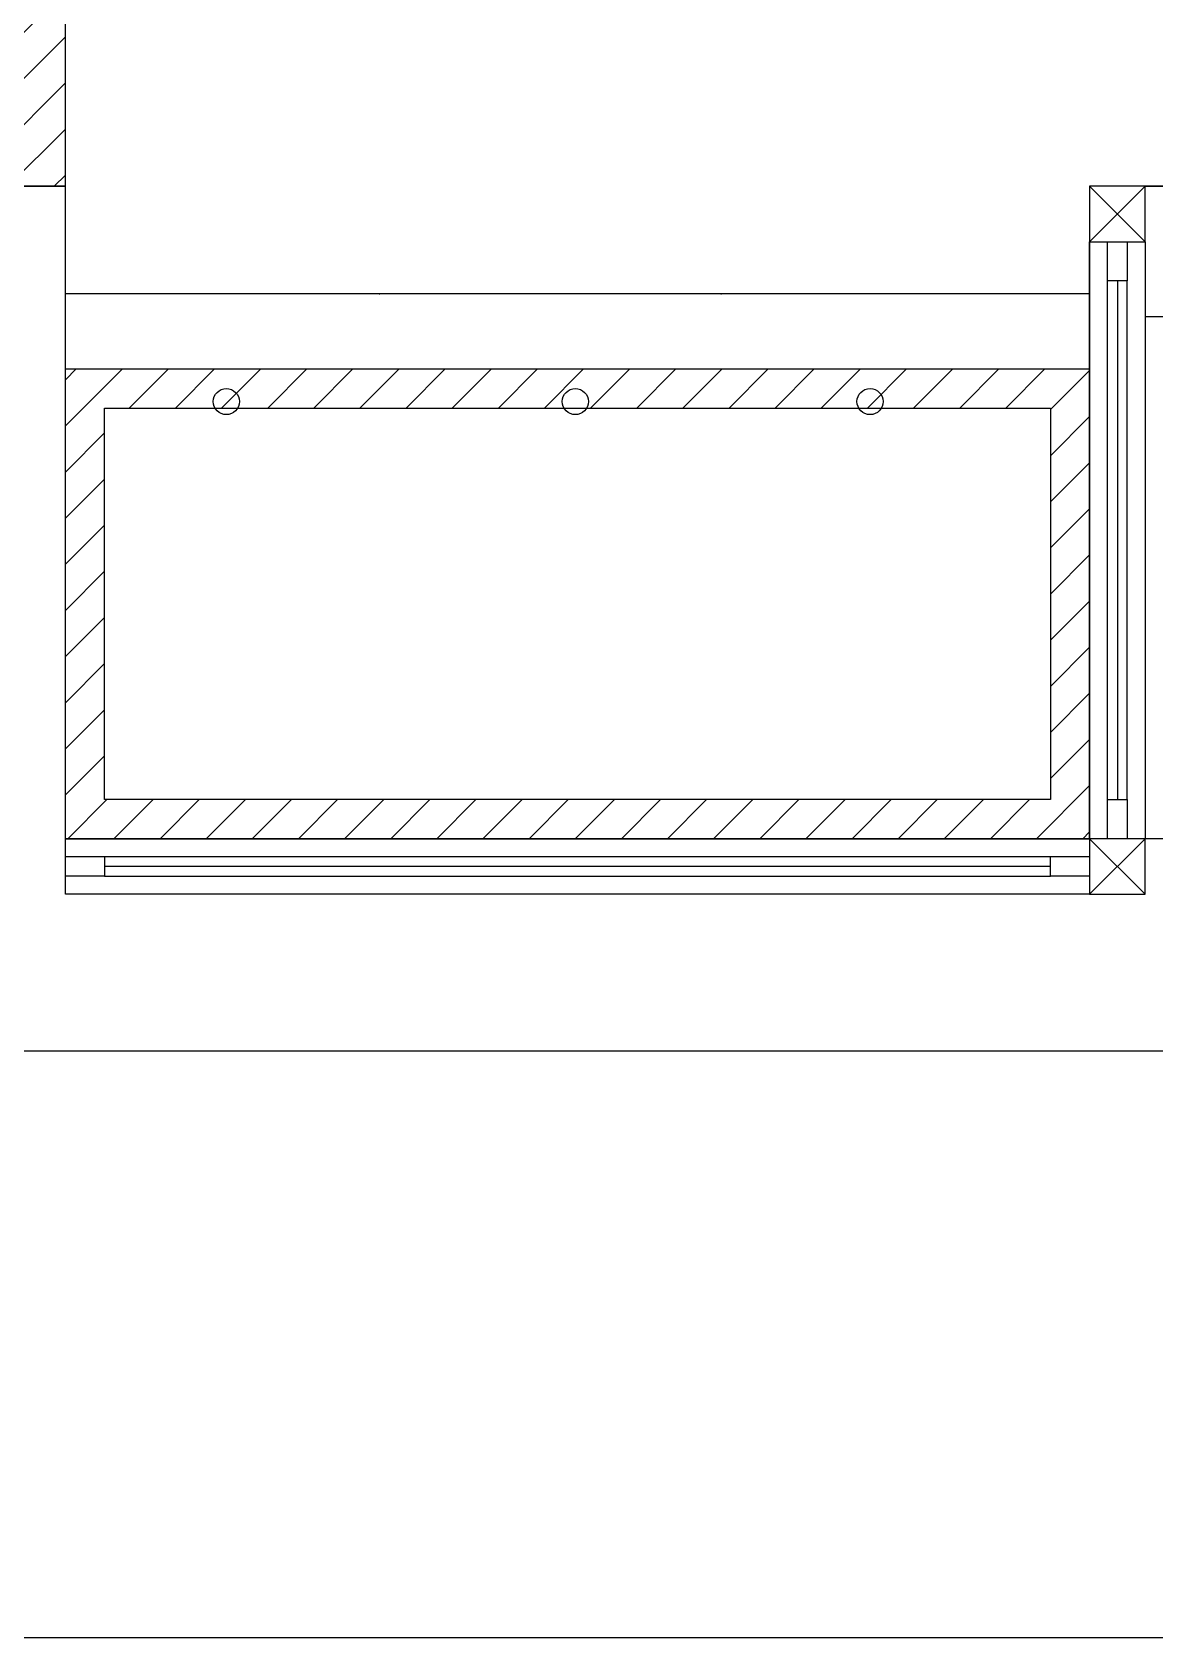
# Model space of a CAD drawing. Header units: millimetres. Extents: x 70151 to 230897, y 35202 to 113211.
# Drawn here: x 173187 to 174908, y 66874 to 69336 of the extents above; entities that cross this region are included whole.
import ezdxf
from ezdxf.enums import TextEntityAlignment as Align

# ---------------------------------------------------------------- set-up
doc = ezdxf.new("R2010")
doc.units = ezdxf.units.MM
doc.header["$LTSCALE"] = 50
for name, color, linetype in [('03-WAL NEW', 3, 'Continuous'), ('2-con', 2, 'Continuous'), ('F-SYM', 7, 'Continuous'), ('FORM(YOURNAME)-11', 1, 'Continuous'), ('HAT', 8, 'Continuous'), ('도면층4', 4, 'Continuous'), ('도면층5', 5, 'Continuous')]:
    doc.layers.add(name, color=color, linetype=linetype)
doc.styles.add('YOURNAME', font='malgun.ttf')

# ---------------------------------------------------------------- blocks, each defined once
blk = doc.blocks.new('FORM-PLAN')
at = {"layer": 'Defpoints', "color": 158}
blk.add_lwpolyline([(-69444.2, 53115.2), (-64.2, 53115.2), (-64.2, 1215.2), (-69444.2, 1215.2)], close=True, dxfattribs=at)
at = {"layer": 'FORM(YOURNAME)-11', "color": 3, "style": 'YOURNAME'}
for tag, height, p in [('1', 450.5, (9905.3, 18187.7)), ('2', 450.5, (9905.3, 17544.1)), ('3', 450.5, (9905.3, 16257)), ('4', 450.5, (9905.3, 14326.3)), ('5', 514.9, (9905.3, 12009.4)), ('6', 514.9, (9905.3, 9756.9)), ('7', 514.9, (9905.3, 7504.4)), ('8', 514.9, (9905.3, 5251.9)), ('9', 514.9, (9905.3, 2999.4)), ('10', 514.9, (5655, 811.3)), ('11', 514.9, (9905.3, 746.9)), ('12', 514.9, (5655, -1441.2)), ('13', 514.9, (9905.3, -1441.2))]:
    blk.add_attdef(tag, text='', height=height, dxfattribs=at).set_placement(p, align=Align.MIDDLE_RIGHT)
blk = doc.blocks.new('cjvjf')
at = {"layer": '2-con'}
for points in [[(147751.5, 64776.5), (147751.5, 63451.5), (150833.5, 63451.5), (150833.5, 64879.5), (150633.5, 64879.5), (150633.5, 64776.5), (149423.5, 64776.5), (149423.5, 63776.5), (147853.5, 63776.5), (147853.5, 64776.5), (147751.5, 64776.5)], [(150633.5, 64776.5), (150633.5, 63776.5), (149423.5, 63776.5)]]:
    blk.add_lwpolyline(points, dxfattribs=at)
at = {"layer": '도면층4'}
for p, q in [((149508.5, 64776.5), (149423.5, 64691.5)), ((149423.5, 64776.5), (149508.5, 64691.5)), ((149508.5, 64776.5), (150633.5, 64776.5)), ((149466, 64631.5), (149466, 63836.5)), ((150633.5, 64576.5), (149508.5, 64576.5)), ((149508.5, 63776.5), (149423.5, 63691.5)), ((149423.5, 63776.5), (149508.5, 63691.5)), ((149363.5, 63734), (147913.5, 63734))]:
    blk.add_line(p, q, dxfattribs=at)
for points in [[(149423.5, 64691.5), (149508.5, 64691.5), (149508.5, 64776.5), (149423.5, 64776.5)], [(149423.5, 64691.5), (149508.5, 64691.5), (149508.5, 63776.5), (149423.5, 63776.5)], [(149451, 64691.5), (149481, 64691.5), (149481, 64631.5), (149451, 64631.5)], [(149451, 63836.5), (149481, 63836.5), (149481, 63776.5), (149451, 63776.5)], [(149423.5, 63776.5), (149423.5, 63691.5), (147853.5, 63691.5), (147853.5, 63776.5)], [(149423.5, 63691.5), (149508.5, 63691.5), (149508.5, 63776.5), (149423.5, 63776.5)], [(147913.5, 63749), (147913.5, 63719), (147853.5, 63719), (147853.5, 63749)], [(149423.5, 63749), (149423.5, 63719), (149363.5, 63719), (149363.5, 63749)]]:
    blk.add_lwpolyline(points, close=True, dxfattribs=at)
at = {"layer": '도면층5'}
for p, q in [((149451, 63836.5), (149451, 64631.5)), ((149481, 63836.5), (149481, 64631.5)), ((147913.5, 63749), (149363.5, 63749)), ((147913.5, 63719), (149363.5, 63719))]:
    blk.add_line(p, q, dxfattribs=at)
blk = doc.blocks.new('cjscjdeh')
at = {"layer": 'HAT'}
h = blk.add_hatch(dxfattribs=at)
h.set_pattern_fill('_USER', color=8, scale=50, angle=45, pattern_type=0)
h.set_pattern_definition([(45, (-2155.9, -989.563), (-35.355339, 35.355339), [])])
h.paths.add_polyline_path([(145008.5, 69232.9), (145008.5, 68104.9), (145110.5, 68104.9), (145110.5, 69232.9)])
h = blk.add_hatch(dxfattribs=at)
h.set_pattern_fill('_USER', color=8, scale=50, angle=45, pattern_type=0)
h.set_pattern_definition([(45, (-2472.23, -1124.563), (-35.355339, 35.355339), [])])
h.paths.add_polyline_path([(146680.5, 67824.9), (145483.3, 67824.9), (145483.3, 67764.9), (146620.5, 67764.9), (146620.5, 67164.9), (145483.3, 67164.9), (145483.3, 67104.9), (146680.5, 67104.9)])
h.paths.add_polyline_path([(145483.3, 67824.9), (145110.5, 67824.9), (145110.5, 67104.9), (145483.3, 67104.9), (145483.3, 67164.9), (145170.5, 67164.9), (145170.5, 67764.9), (145483.3, 67764.9)])
at = {"color": 8}
blk.add_line((146680.5, 67939.9), (145110.5, 67939.9), dxfattribs=at)
for centre in [(145357.2, 67774.9), (145892.2, 67774.9), (146343.9, 67774.9)]:
    blk.add_circle(centre, 20, dxfattribs=at)
for p in [(145592.2, 67939.9), (146115.5, 67939.9)]:
    blk.add_point(p, dxfattribs=at)
at = {"layer": '03-WAL NEW'}
blk.add_lwpolyline([(145008.5, 69232.9), (145008.5, 68104.9), (145110.5, 68104.9), (145110.5, 69232.9), (145008.5, 69232.9)], dxfattribs=at)
for points in [[(145110.5, 67824.9), (146680.5, 67824.9), (146680.5, 67104.9), (145110.5, 67104.9)], [(145170.5, 67764.9), (146620.5, 67764.9), (146620.5, 67164.9), (145170.5, 67164.9)]]:
    blk.add_lwpolyline(points, close=True, dxfattribs=at)
blk.add_blockref('cjvjf', (-2743, 3328.4))

msp = doc.modelspace()

# ---------------------------------------------------------------- block references
msp.add_blockref('cjscjdeh', (28127.9, 994.6))
at = {"layer": 'F-SYM', "xscale": 0.3, "yscale": 0.3, "zscale": 0.3}
msp.add_blockref('FORM-PLAN', (188130.7, 66509.9), dxfattribs=at)

doc.saveas('drawing.dxf')
